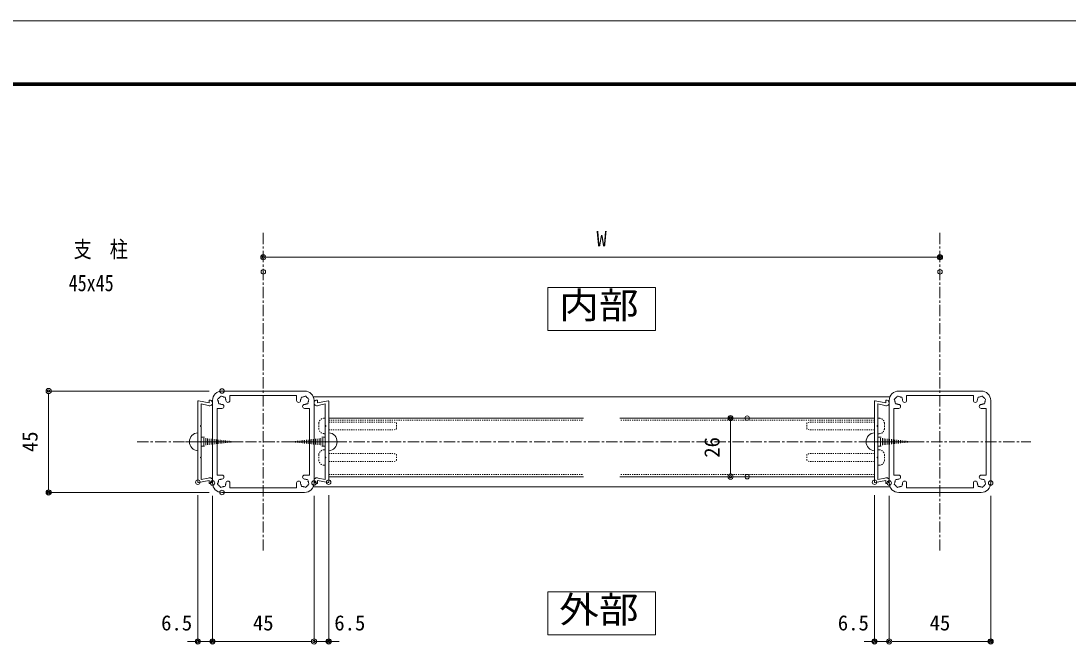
# Model space of a CAD drawing. Units: millimetres, scale not verified. Extents: x -1682 to 1682, y -1188 to 1188.
# Drawn here: x -334 to 594, y 635 to 1188 of the extents above; entities that cross this region are included whole.
import ezdxf
from ezdxf.enums import TextEntityAlignment as Align

# ---------------------------------------------------------------- set-up
doc = ezdxf.new("R2010")
doc.units = ezdxf.units.MM
doc.header["$LTSCALE"] = 8
doc.header["$PDMODE"] = 32
doc.header["$PDSIZE"] = 4
doc.linetypes.add('USER1', pattern=[2, 1.25, -0.25, 0.25, -0.25])
doc.linetypes.add('USER6', pattern=[0.25, 0.125, -0.125])
for name, color, linetype, lineweight in [('0-0_0', 7, 'Continuous', 18), ('0-1_DEFPOINTS', 7, 'Continuous', 18), ('0-6_WAKU', 7, 'Continuous', 18), ('0-C_2躯体線', 4, 'Continuous', 18), ('0-E_3中心線', 2, 'USER1', 18), ('0-F_41ｱﾙﾐ', 6, 'Continuous', 18), ('1-0_1手摺寸法', 7, 'Continuous', 18), ('1-1_42ｱﾙﾐ部品', 6, 'Continuous', 18), ('1-2_P4-12', 7, 'Continuous', 18), ('1-5_4アルミ', 6, 'Continuous', 18)]:
    doc.layers.add(name, color=color, linetype=linetype, lineweight=lineweight)
doc.styles.add('ＭＳ ゴシック', font='')
doc.styles.get('ＭＳ ゴシック').set_extended_font_data('MS Gothic')

# ---------------------------------------------------------------- blocks, each defined once
blk = doc.blocks.new('HK-013')
at = {"layer": '1-1_42ｱﾙﾐ部品'}
for p, q in [((18.3, 22.5), (-18.3, 22.5)), ((14.8, 20.5), (-14.8, 20.5)), ((-14.8, 20.5), (-14.8, 18.3)), ((14.8, 20.5), (14.8, 18.3)), ((-22.5, 18.3), (-22.5, -18.3)), ((-22.5, 18.3), (-22.5, 18.3)), ((-20.5, 14.8), (-20.5, -14.8)), ((-18.3, 14.8), (-20.5, 14.8)), ((18.3, 14.8), (20.5, 14.8)), ((20.5, 14.8), (20.5, -14.8)), ((22.5, 18.3), (22.5, -18.3)), ((-22.5, -18.3), (-22.5, -18.3)), ((-18.3, -14.8), (-20.5, -14.8)), ((-14.8, -20.5), (-14.8, -18.3)), ((14.8, -20.5), (14.8, -18.3)), ((18.3, -14.8), (20.5, -14.8)), ((18.3, -22.5), (-18.3, -22.5)), ((14.8, -20.5), (-14.8, -20.5))]:
    blk.add_line(p, q, dxfattribs=at)
for centre, radius, start, end in [((-18.3, 18.3), 4.2, 90, 180), ((-19.749, 18.688), 0.5, 165, 232.97569), ((-19.749, 18.688), 0.5, 97.02431, 165), ((-18.3, 18.3), 1.75, 135, 149.64111), ((-18.3, 18.3), 1.75, 120.35889, 135), ((-18.688, 19.749), 0.5, 105, 172.97569), ((-18.688, 19.749), 0.5, 37.02431, 105), ((-18.3, 18.3), 1.75, 75, 89.64111), ((-18.3, 18.3), 1.75, 60.35889, 75), ((-17.239, 19.361), 0.5, 45, 112.97569), ((-17.239, 19.361), 0.5, 337.02431, 45), ((-18.3, 18.3), 1.75, 15, 29.64111), ((-18.3, 18.3), 1.75, 0.35889, 15), ((18.3, 18.3), 1.75, 165, 179.64111), ((18.3, 18.3), 1.75, 150.35889, 165), ((17.239, 19.361), 0.5, 135, 202.97569), ((17.239, 19.361), 0.5, 67.02431, 135), ((18.3, 18.3), 1.75, 105, 119.64111), ((18.3, 18.3), 1.75, 90.35889, 105), ((18.688, 19.749), 0.5, 75, 142.97569), ((18.3, 18.3), 4.2, 0, 90), ((18.688, 19.749), 0.5, 7.02431, 75), ((18.3, 18.3), 1.75, 45, 59.64111), ((18.3, 18.3), 1.75, 30.35889, 45), ((19.749, 18.688), 0.5, 15, 82.97569), ((19.749, 18.688), 0.5, 307.02431, 15), ((-18.3, 18.3), 1.75, 180.35889, 195), ((-18.3, 18.3), 1.75, 195, 209.64111), ((-19.361, 17.239), 0.5, 157.02431, 225), ((-19.361, 17.239), 0.5, 225, 292.97569), ((-18.3, 18.3), 1.75, 240.35889, 255), ((-18.3, 18.3), 1.75, 255, 270), ((-18.3, 15.675), 0.875, 270, 90), ((-15.675, 18.3), 0.875, 180, 0), ((15.675, 18.3), 0.875, 180, 360), ((18.3, 15.675), 0.875, 90, 270), ((18.3, 18.3), 1.75, 270, 285), ((18.3, 18.3), 1.75, 285, 299.64111), ((19.361, 17.239), 0.5, 247.02431, 315), ((19.361, 17.239), 0.5, 315, 22.97569), ((18.3, 18.3), 1.75, 330.35889, 345), ((18.3, 18.3), 1.75, 345, 359.64111), ((-18.3, -18.3), 4.2, 180, 270), ((-19.749, -18.688), 0.5, 127.02431, 195), ((-18.3, -18.3), 1.75, 165, 179.64111), ((-18.3, -18.3), 1.75, 150.35889, 165), ((-19.361, -17.239), 0.5, 135, 202.97569), ((-19.361, -17.239), 0.5, 67.02431, 135), ((-18.3, -18.3), 1.75, 105, 119.64111), ((-18.3, -18.3), 1.75, 90, 105), ((-18.3, -15.675), 0.875, 270, 90), ((-18.3, -18.3), 1.75, 345, 359.64111), ((-15.675, -18.3), 0.875, 360, 180), ((15.675, -18.3), 0.875, 0, 180), ((18.3, -18.3), 1.75, 180.35889, 195), ((18.3, -15.675), 0.875, 90, 270), ((18.3, -18.3), 1.75, 75, 90), ((18.3, -18.3), 4.2, 270, 360), ((18.3, -18.3), 1.75, 60.35889, 75), ((19.361, -17.239), 0.5, 45, 112.97569), ((19.361, -17.239), 0.5, 337.02431, 45), ((18.3, -18.3), 1.75, 15, 29.64111), ((18.3, -18.3), 1.75, 0.35889, 15), ((19.749, -18.688), 0.5, 345, 52.97569), ((-19.749, -18.688), 0.5, 195, 262.97569), ((-18.3, -18.3), 1.75, 210.35889, 225), ((-18.3, -18.3), 1.75, 225, 239.64111), ((-18.688, -19.749), 0.5, 187.02431, 255), ((-18.688, -19.749), 0.5, 255, 322.97569), ((-18.3, -18.3), 1.75, 270.35889, 285), ((-18.3, -18.3), 1.75, 285, 299.64111), ((-17.239, -19.361), 0.5, 247.02431, 315), ((-17.239, -19.361), 0.5, 315, 22.97569), ((-18.3, -18.3), 1.75, 330.35889, 345), ((18.3, -18.3), 1.75, 195, 209.64111), ((17.239, -19.361), 0.5, 157.02431, 225), ((17.239, -19.361), 0.5, 225, 292.97569), ((18.3, -18.3), 1.75, 240.35889, 255), ((18.3, -18.3), 1.75, 255, 269.64111), ((18.688, -19.749), 0.5, 217.02431, 285), ((18.688, -19.749), 0.5, 285, 352.97569), ((18.3, -18.3), 1.75, 300.35889, 315), ((18.3, -18.3), 1.75, 315, 329.64111), ((19.749, -18.688), 0.5, 277.02431, 345)]:
    blk.add_arc(centre, radius, start, end, dxfattribs=at)
blk = doc.blocks.new('_ORIGIN2')
at = {"layer": '0-0_0'}
blk.add_line((-0.5, 0), (-1, 0), dxfattribs=at)
for radius in [0.5, 0.25]:
    blk.add_circle((0, 0), radius, dxfattribs=at)
blk = doc.blocks.new('D21')
at = {"layer": '0-1_DEFPOINTS'}
for p in [(622.299, 1402.229), (22.299, 1389.263), (622.299, 1389.263)]:
    blk.add_point(p, dxfattribs=at)
at = {"layer": '1-0_1手摺寸法'}
for p, q in [((22.299, 1400.763), (22.299, 1402.229)), ((26.899, 1402.229), (617.699, 1402.229)), ((622.299, 1400.763), (622.299, 1402.229))]:
    blk.add_line(p, q, dxfattribs=at)
at = {"layer": '1-0_1手摺寸法', "xscale": 4.6, "yscale": 4.6, "rotation": 180}
blk.add_blockref('_ORIGIN2', (22.299, 1402.229), dxfattribs=at)
at = {"layer": '1-0_1手摺寸法', "xscale": 4.6, "yscale": 4.6}
blk.add_blockref('_ORIGIN2', (622.299, 1402.229), dxfattribs=at)
at = {"layer": '1-0_1手摺寸法', "style": 'ＭＳ ゴシック'}
blk.add_text('W', height=13.49, dxfattribs=at).set_placement((317.699, 1407.979), align=Align.BOTTOM_LEFT)
blk = doc.blocks.new('D22')
at = {"layer": '0-1_DEFPOINTS'}
for p in [(577.299, 1201.895), (667.299, 1201.895), (667.299, 1061.238)]:
    blk.add_point(p, dxfattribs=at)
at = {"layer": '1-0_1手摺寸法'}
for p, q in [((577.299, 1190.395), (577.299, 1061.238)), ((667.299, 1190.395), (667.299, 1061.238)), ((581.899, 1061.238), (662.699, 1061.238))]:
    blk.add_line(p, q, dxfattribs=at)
at = {"layer": '1-0_1手摺寸法', "xscale": 4.6, "yscale": 4.6, "rotation": 180}
blk.add_blockref('_ORIGIN2', (577.299, 1061.238), dxfattribs=at)
at = {"layer": '1-0_1手摺寸法', "xscale": 4.6, "yscale": 4.6}
blk.add_blockref('_ORIGIN2', (667.299, 1061.238), dxfattribs=at)
at = {"layer": '1-0_1手摺寸法', "style": 'ＭＳ ゴシック'}
blk.add_text('45', height=13.49, dxfattribs=at).set_placement((613.099, 1066.988), align=Align.BOTTOM_LEFT)
blk = doc.blocks.new('D23')
at = {"layer": '0-1_DEFPOINTS'}
for p in [(-22.701, 1201.895), (67.299, 1201.895), (-22.701, 1061.238)]:
    blk.add_point(p, dxfattribs=at)
at = {"layer": '1-0_1手摺寸法'}
for p, q in [((-22.701, 1190.395), (-22.701, 1061.238)), ((67.299, 1190.395), (67.299, 1061.238)), ((62.699, 1061.238), (-18.101, 1061.238))]:
    blk.add_line(p, q, dxfattribs=at)
at = {"layer": '1-0_1手摺寸法', "xscale": 4.6, "yscale": 4.6, "rotation": 180}
blk.add_blockref('_ORIGIN2', (-22.701, 1061.238), dxfattribs=at)
at = {"layer": '1-0_1手摺寸法', "xscale": 4.6, "yscale": 4.6}
blk.add_blockref('_ORIGIN2', (67.299, 1061.238), dxfattribs=at)
at = {"layer": '1-0_1手摺寸法', "style": 'ＭＳ ゴシック'}
blk.add_text('45', height=13.49, dxfattribs=at).set_placement((13.099, 1066.988), align=Align.BOTTOM_LEFT)
blk = doc.blocks.new('D24')
at = {"layer": '0-1_DEFPOINTS'}
for p in [(-14.301, 1283.495), (-168.032, 1193.495), (-14.301, 1193.495)]:
    blk.add_point(p, dxfattribs=at)
at = {"layer": '1-0_1手摺寸法'}
for p, q in [((-25.801, 1283.495), (-168.032, 1283.495)), ((-168.032, 1278.895), (-168.032, 1198.095)), ((-25.801, 1193.495), (-168.032, 1193.495))]:
    blk.add_line(p, q, dxfattribs=at)
at = {"layer": '1-0_1手摺寸法', "xscale": 4.6, "yscale": 4.6}
for p, rotation in [((-168.032, 1283.495), 90), ((-168.032, 1193.495), 270)]:
    blk.add_blockref('_ORIGIN2', p, dxfattribs=dict(at, rotation=rotation))
at = {"layer": '1-0_1手摺寸法', "style": 'ＭＳ ゴシック'}
blk.add_text('45', height=13.49, rotation=90, dxfattribs=at).set_placement((-173.782, 1229.295), align=Align.BOTTOM_LEFT)
blk = doc.blocks.new('A$C3D1E4F94')
at = {"layer": '0-C_2躯体線'}
for p, q in [((8, 11), (8, 50.088)), ((7.281, 38.725), (8.719, 38.725)), ((7.461, 40.325), (8.539, 40.325)), ((7.64, 41.925), (8.36, 41.925)), ((7.82, 43.525), (8.18, 43.525)), ((6.202, 29.125), (9.798, 29.125)), ((6.382, 30.725), (9.618, 30.725)), ((6.562, 32.325), (9.438, 32.325)), ((6.742, 33.925), (9.258, 33.925)), ((6.921, 35.525), (9.079, 35.525)), ((7.101, 37.125), (8.899, 37.125)), ((5.124, 19.525), (10.876, 19.525)), ((5.303, 21.125), (10.697, 21.125)), ((5.483, 22.725), (10.517, 22.725)), ((5.663, 24.325), (10.337, 24.325)), ((5.843, 25.925), (10.157, 25.925)), ((6.022, 27.525), (9.978, 27.525)), ((4, 17), (4, 14)), ((4.764, 16.325), (11.236, 16.325)), ((4.944, 17.925), (11.056, 17.925)), ((12, 17), (12, 14))]:
    blk.add_line(p, q, dxfattribs=at)
blk.add_arc((8, 11.537), 8.018, 183.8385, 356.1615, dxfattribs=at)
at = {"layer": '1-5_4アルミ'}
blk.add_line((8, 0), (8, 30), dxfattribs=at)
blk = doc.blocks.new('A$C65927CB4')
at = {"layer": '0-0_0'}
for p, q in [((1.25, 5), (0, 5)), ((35.661, 5), (36.911, 5))]:
    blk.add_line(p, q, dxfattribs=at)
at = {"layer": '0-F_41ｱﾙﾐ'}
for p, q in [((0, 5.25), (0, 5)), ((0.303, 0.239), (1.25, 5)), ((36.608, 0.239), (35.661, 5)), ((36.911, 5.25), (36.911, 5)), ((0.499, 0), (36.412, 0)), ((1.706, 1.5), (2.325, 4.612)), ((11.15, 1.5), (1.706, 1.5)), ((11.281, 1.293), (11.15, 1.5)), ((11.619, 1.293), (11.75, 1.5)), ((18.15, 1.5), (11.75, 1.5)), ((18.281, 1.293), (18.15, 1.5)), ((18.619, 1.293), (18.75, 1.5)), ((18.75, 1.5), (25.15, 1.5)), ((25.281, 1.293), (25.15, 1.5)), ((25.619, 1.293), (25.75, 1.5)), ((25.75, 1.5), (35.243, 1.5)), ((35.205, 1.5), (34.586, 4.612))]:
    blk.add_line(p, q, dxfattribs=at)
for centre, radius, start, end in [((1.25, 5.25), 1.25, 329.316, 180), ((35.661, 5.25), 1.25, 0, 210.684), ((0.499, 0.2), 0.2, 168.75307, 270), ((11.45, 1.4), 0.2, 212.33353, 270), ((11.45, 1.4), 0.2, 270, 327.66647), ((18.45, 1.4), 0.2, 212.33353, 270), ((18.45, 1.4), 0.2, 270, 327.66647), ((25.45, 1.4), 0.2, 212.33353, 270), ((25.45, 1.4), 0.2, 270, 327.66647), ((36.412, 0.2), 0.2, 270, 11.24693)]:
    blk.add_arc(centre, radius, start, end, dxfattribs=at)
blk = doc.blocks.new('D54')
at = {"layer": '0-1_DEFPOINTS'}
for p in [(67.299, 1201.895), (80.299, 1202.582), (80.299, 1061.238)]:
    blk.add_point(p, dxfattribs=at)
at = {"layer": '1-0_1手摺寸法'}
for p, q in [((67.299, 1190.395), (67.299, 1061.238)), ((80.299, 1191.082), (80.299, 1061.238)), ((62.699, 1061.238), (58.099, 1061.238)), ((67.299, 1061.238), (80.299, 1061.238)), ((84.899, 1061.238), (89.499, 1061.238))]:
    blk.add_line(p, q, dxfattribs=at)
at = {"layer": '1-0_1手摺寸法', "xscale": 4.6, "yscale": 4.6}
blk.add_blockref('_ORIGIN2', (67.299, 1061.238), dxfattribs=at)
at = {"layer": '1-0_1手摺寸法', "xscale": 4.6, "yscale": 4.6, "rotation": 180}
blk.add_blockref('_ORIGIN2', (80.299, 1061.238), dxfattribs=at)
at = {"layer": '1-0_1手摺寸法', "style": 'ＭＳ ゴシック'}
blk.add_text('6.5', height=13.49, dxfattribs=at).set_placement((85.279, 1066.988), align=Align.BOTTOM_LEFT)
blk = doc.blocks.new('D55')
at = {"layer": '0-1_DEFPOINTS'}
for p in [(-35.701, 1202.582), (-22.701, 1201.895), (-35.701, 1061.238)]:
    blk.add_point(p, dxfattribs=at)
at = {"layer": '1-0_1手摺寸法'}
for p, q in [((-35.701, 1191.082), (-35.701, 1061.238)), ((-22.701, 1190.395), (-22.701, 1061.238)), ((-40.301, 1061.238), (-44.901, 1061.238)), ((-22.701, 1061.238), (-35.701, 1061.238)), ((-18.101, 1061.238), (-13.501, 1061.238))]:
    blk.add_line(p, q, dxfattribs=at)
at = {"layer": '1-0_1手摺寸法', "xscale": 4.6, "yscale": 4.6}
blk.add_blockref('_ORIGIN2', (-35.701, 1061.238), dxfattribs=at)
at = {"layer": '1-0_1手摺寸法', "xscale": 4.6, "yscale": 4.6, "rotation": 180}
blk.add_blockref('_ORIGIN2', (-22.701, 1061.238), dxfattribs=at)
at = {"layer": '1-0_1手摺寸法', "style": 'ＭＳ ゴシック'}
blk.add_text('6.5', height=13.49, dxfattribs=at).set_placement((-68.282, 1066.988), align=Align.BOTTOM_LEFT)
blk = doc.blocks.new('D56')
at = {"layer": '0-1_DEFPOINTS'}
for p in [(564.299, 1202.582), (577.299, 1201.895), (564.299, 1061.238)]:
    blk.add_point(p, dxfattribs=at)
at = {"layer": '1-0_1手摺寸法'}
for p, q in [((564.299, 1191.082), (564.299, 1061.238)), ((577.299, 1190.395), (577.299, 1061.238)), ((559.699, 1061.238), (555.099, 1061.238)), ((577.299, 1061.238), (564.299, 1061.238)), ((581.899, 1061.238), (586.499, 1061.238))]:
    blk.add_line(p, q, dxfattribs=at)
at = {"layer": '1-0_1手摺寸法', "xscale": 4.6, "yscale": 4.6}
blk.add_blockref('_ORIGIN2', (564.299, 1061.238), dxfattribs=at)
at = {"layer": '1-0_1手摺寸法', "xscale": 4.6, "yscale": 4.6, "rotation": 180}
blk.add_blockref('_ORIGIN2', (577.299, 1061.238), dxfattribs=at)
at = {"layer": '1-0_1手摺寸法', "style": 'ＭＳ ゴシック'}
blk.add_text('6.5', height=13.49, dxfattribs=at).set_placement((531.718, 1066.988), align=Align.BOTTOM_LEFT)
blk = doc.blocks.new('D57')
at = {"layer": '0-1_DEFPOINTS'}
for p in [(436.617, 1259.495), (451.31, 1259.495), (451.31, 1207.495)]:
    blk.add_point(p, dxfattribs=at)
at = {"layer": '1-0_1手摺寸法'}
for p, q in [((439.81, 1259.495), (436.617, 1259.495)), ((436.617, 1212.095), (436.617, 1254.895)), ((439.81, 1207.495), (436.617, 1207.495))]:
    blk.add_line(p, q, dxfattribs=at)
at = {"layer": '1-0_1手摺寸法', "xscale": 4.6, "yscale": 4.6}
for p, rotation in [((436.617, 1259.495), 90), ((436.617, 1207.495), 270)]:
    blk.add_blockref('_ORIGIN2', p, dxfattribs=dict(at, rotation=rotation))
at = {"layer": '1-0_1手摺寸法', "style": 'ＭＳ ゴシック'}
blk.add_text('26', height=13.49, rotation=90, dxfattribs=at).set_placement((430.867, 1224.295), align=Align.BOTTOM_LEFT)

msp = doc.modelspace()

# ---------------------------------------------------------------- linework, layer by layer
at = {"layer": '0-0_0', "linetype": 'USER6'}
for p, q in [((-70.155, 830.839), (-70.155, 826.267)), ((-65.584, 835.41), (-64.898, 835.41)), ((-64.441, 834.953), (-64.441, 822.153)), ((-61.441, 832.053), (-3.441, 832.053)), ((-3.441, 832.053), (-1.441, 831.225)), ((-1.441, 831.225), (-1.441, 825.881)), ((364.559, 832.053), (362.559, 831.225)), ((362.559, 831.225), (362.559, 825.881)), ((422.559, 832.053), (364.559, 832.053)), ((425.559, 834.953), (425.559, 822.153)), ((426.702, 835.41), (426.016, 835.41)), ((431.273, 830.839), (431.273, 826.267)), ((-65.584, 821.696), (-64.898, 821.696)), ((-61.441, 825.053), (-3.441, 825.053)), ((-3.441, 825.053), (-1.441, 825.881)), ((364.559, 825.053), (362.559, 825.881)), ((422.559, 825.053), (364.559, 825.053)), ((426.702, 821.696), (426.016, 821.696)), ((-70.155, 802.839), (-70.155, 798.267)), ((-65.584, 807.41), (-64.898, 807.41)), ((-64.441, 806.953), (-64.441, 794.153)), ((-61.441, 804.053), (-3.441, 804.053)), ((-3.441, 804.053), (-1.441, 803.225)), ((-1.441, 803.225), (-1.441, 797.881)), ((364.559, 804.053), (362.559, 803.225)), ((362.559, 803.225), (362.559, 797.881)), ((422.559, 804.053), (364.559, 804.053)), ((425.559, 806.953), (425.559, 794.153)), ((426.702, 807.41), (426.016, 807.41)), ((431.273, 802.839), (431.273, 798.267)), ((-65.584, 793.696), (-64.898, 793.696)), ((-61.441, 797.053), (-3.441, 797.053)), ((-3.441, 797.053), (-1.441, 797.881)), ((364.559, 797.053), (362.559, 797.881)), ((422.559, 797.053), (364.559, 797.053)), ((426.702, 793.696), (426.016, 793.696))]:
    msp.add_line(p, q, dxfattribs=at)
for centre, radius, start, end in [((-65.584, 830.839), 4.571, 90, 180), ((-64.898, 834.953), 0.457, 0, 90), ((426.016, 834.953), 0.457, 90, 180), ((426.702, 830.839), 4.571, 0, 90), ((-65.584, 826.267), 4.571, 180, 270), ((-64.898, 822.153), 0.457, 270, 0), ((426.016, 822.153), 0.457, 180, 270), ((426.702, 826.267), 4.571, 270, 0), ((-65.584, 802.839), 4.571, 90, 180), ((-64.898, 806.953), 0.457, 0, 90), ((426.016, 806.953), 0.457, 90, 180), ((426.702, 802.839), 4.571, 0, 90), ((-65.584, 798.267), 4.571, 180, 270), ((-64.898, 794.153), 0.457, 270, 0), ((426.016, 794.153), 0.457, 180, 270), ((426.702, 798.267), 4.571, 270, 0)]:
    msp.add_arc(centre, radius, start, end, dxfattribs=at)
at = {"layer": '0-1_DEFPOINTS', "color": 5}
msp.add_line((1682, 1188), (-1682, 1188), dxfattribs=at)
at = {"layer": '0-6_WAKU'}
for p, q in [((1599.2, 1133.2), (-1603.2, 1133.2)), ((1598.6, 1132.6), (-1602.6, 1132.6)), ((1598, 1132), (-1602, 1132)), ((1597.4, 1131.4), (-1601.4, 1131.4)), ((1596.8, 1130.8), (-1600.8, 1130.8))]:
    msp.add_line(p, q, dxfattribs=at)
at = {"layer": '0-E_3中心線'}
for p, q in [((-119.441, 999.905), (-119.441, 716.562)), ((480.559, 999.905), (480.559, 716.562)), ((-231.317, 814.553), (561.173, 814.553))]:
    msp.add_line(p, q, dxfattribs=at)
at = {"layer": '1-0_1手摺寸法', "color": 3}
for p, q in [((-61.441, 835.553), (164.535, 835.553)), ((422.559, 835.553), (196.583, 835.553)), ((-61.441, 783.553), (164.535, 783.553)), ((422.559, 783.553), (196.583, 783.553))]:
    msp.add_line(p, q, dxfattribs=at)
at = {"layer": '1-0_1手摺寸法', "color": 3, "linetype": 'USER6'}
for p, q in [((-61.441, 833.553), (164.535, 833.553)), ((422.559, 833.553), (196.583, 833.553)), ((-61.441, 785.553), (164.535, 785.553)), ((422.559, 785.553), (196.583, 785.553))]:
    msp.add_line(p, q, dxfattribs=at)
at = {"layer": '1-1_42ｱﾙﾐ部品'}
for p, q in [((-75.16, 854.553), (436.278, 854.553)), ((-75.16, 774.553), (436.278, 774.553))]:
    msp.add_line(p, q, dxfattribs=at)
at = {"layer": '1-2_P4-12'}
for p, q in [((132.896, 951.299), (132.896, 913.288)), ((132.896, 681.234), (132.896, 643.223))]:
    msp.add_line(p, q, dxfattribs=at)
for points in [[(132.896, 913.288), (228.222, 913.288), (228.222, 951.299), (132.896, 951.299)], [(132.896, 643.224), (228.222, 643.224), (228.222, 681.234), (132.896, 681.234)]]:
    msp.add_lwpolyline(points, dxfattribs=at)

# ---------------------------------------------------------------- block references
at = {"layer": '0-F_41ｱﾙﾐ', "yscale": 2}
for p, xscale in [((-119.441, 814.553), 2), ((-119.441, 814.553), -2), ((480.559, 814.553), -2)]:
    msp.add_blockref('HK-013', p, dxfattribs=dict(at, xscale=xscale))
at = {"layer": '1-0_1手摺寸法'}
for name in ['D21', 'D24', 'D57', 'D55', 'D23', 'D54', 'D56', 'D22']:
    msp.add_blockref(name, (-141.739, -423.942), dxfattribs=at)
at = {"layer": '1-0_1手摺寸法', "yscale": 2}
for p, xscale, rotation in [((-177.441, 777.642), -2, 270), ((-61.441, 777.642), 2, 90), ((422.559, 777.642), -2, 270)]:
    msp.add_blockref('A$C65927CB4', p, dxfattribs=dict(at, xscale=xscale, rotation=rotation))
at = {"layer": '1-0_1手摺寸法', "rotation": 270}
for p in [(-188.441, 822.553), (411.559, 822.553)]:
    msp.add_blockref('A$C3D1E4F94', p, dxfattribs=at)
at = {"layer": '1-0_1手摺寸法', "xscale": -1, "rotation": 90}
msp.add_blockref('A$C3D1E4F94', (-50.441, 822.553), dxfattribs=at)

# ---------------------------------------------------------------- texts
at = {"layer": '0-0_0', "style": 'ＭＳ ゴシック', "width": 0.8}
for s, p in [('支\u3000柱', (-287.565, 973.692)), ('45x45', (-291.997, 943.76))]:
    msp.add_text(s, height=14.66, dxfattribs=at).set_placement(p, align=Align.BOTTOM_LEFT)
at = {"layer": '1-2_P4-12', "style": 'ＭＳ ゴシック', "width": 1.1}
for s, p in [('内部', (142.956, 916.921)), ('外部', (142.956, 646.856))]:
    msp.add_text(s, height=23.46, dxfattribs=at).set_placement(p, align=Align.BOTTOM_LEFT)

doc.saveas('drawing.dxf')
